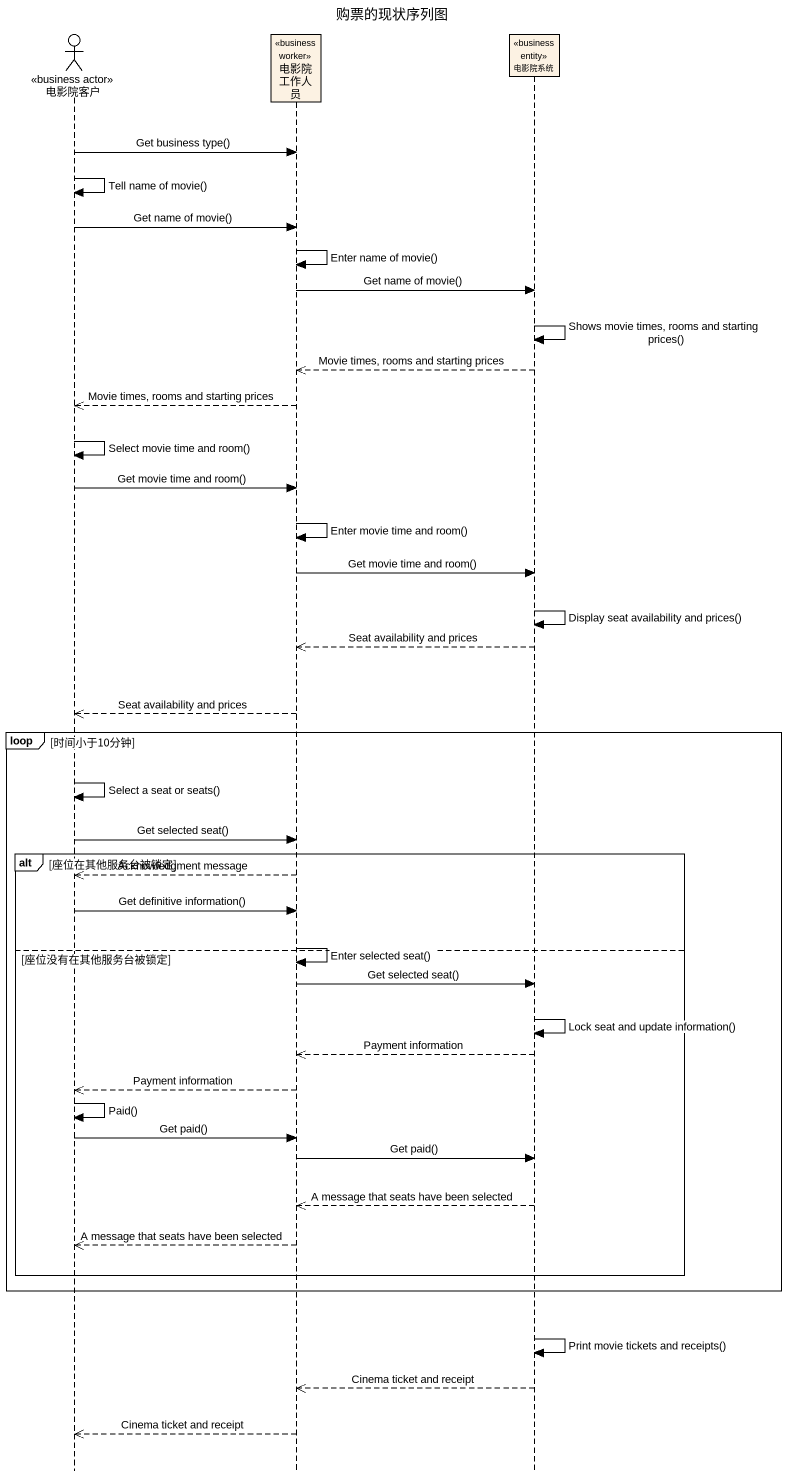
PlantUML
@startuml
title 购票的现状序列图
hide footbox
actor 电影院客户 <<business actor>>
participant 电影院工作人员 <<business worker>>
participant 电影院系统 <<business entity>>

电影院客户 -> 电影院工作人员 : Get business type()
电影院客户 -> 电影院客户 : Tell name of movie()
电影院客户 -> 电影院工作人员 : Get name of movie()
电影院工作人员 -> 电影院工作人员 : Enter name of movie()
电影院工作人员 -> 电影院系统 : Get name of movie()
电影院系统 -> 电影院系统 : Shows movie times, rooms and starting prices()
电影院系统 -->> 电影院工作人员 : Movie times, rooms and starting prices
电影院工作人员 -->> 电影院客户 : Movie times, rooms and starting prices
电影院客户 -> 电影院客户 : Select movie time and room()
电影院客户 -> 电影院工作人员 : Get movie time and room()
电影院工作人员 -> 电影院工作人员 : Enter movie time and room()
电影院工作人员 -> 电影院系统 : Get movie time and room()
电影院系统 -> 电影院系统 : Display seat availability and prices()
电影院系统 -->> 电影院工作人员 : Seat availability and prices
电影院工作人员 -->> 电影院客户 : Seat availability and prices
loop 时间小于10分钟
  电影院客户 -> 电影院客户 : Select a seat or seats()
  电影院客户 -> 电影院工作人员 : Get selected seat()
  alt 座位在其他服务台被锁定
    电影院工作人员 -->> 电影院客户 : Acknowledgment message
    电影院客户 -> 电影院工作人员 : Get definitive information()
    电影院工作人员 -> 电影院工作人员 : Enter selected seat()
  else 座位没有在其他服务台被锁定
    电影院工作人员 -> 电影院系统 : Get selected seat()
    电影院系统 -> 电影院系统 : Lock seat and update information()
    电影院系统 -->> 电影院工作人员 : Payment information
    电影院工作人员 -->> 电影院客户 : Payment information
    电影院客户 -> 电影院客户 : Paid()
    电影院客户 -> 电影院工作人员 : Get paid()
    电影院工作人员 -> 电影院系统 : Get paid()
    电影院系统 -->> 电影院工作人员 : A message that seats have been selected
    电影院工作人员 -->> 电影院客户 : A message that seats have been selected
  end
end
电影院系统 -> 电影院系统 : Print movie tickets and receipts()
电影院系统 -->> 电影院工作人员 : Cinema ticket and receipt
电影院工作人员 -->> 电影院客户 : Cinema ticket and receipt
@enduml
